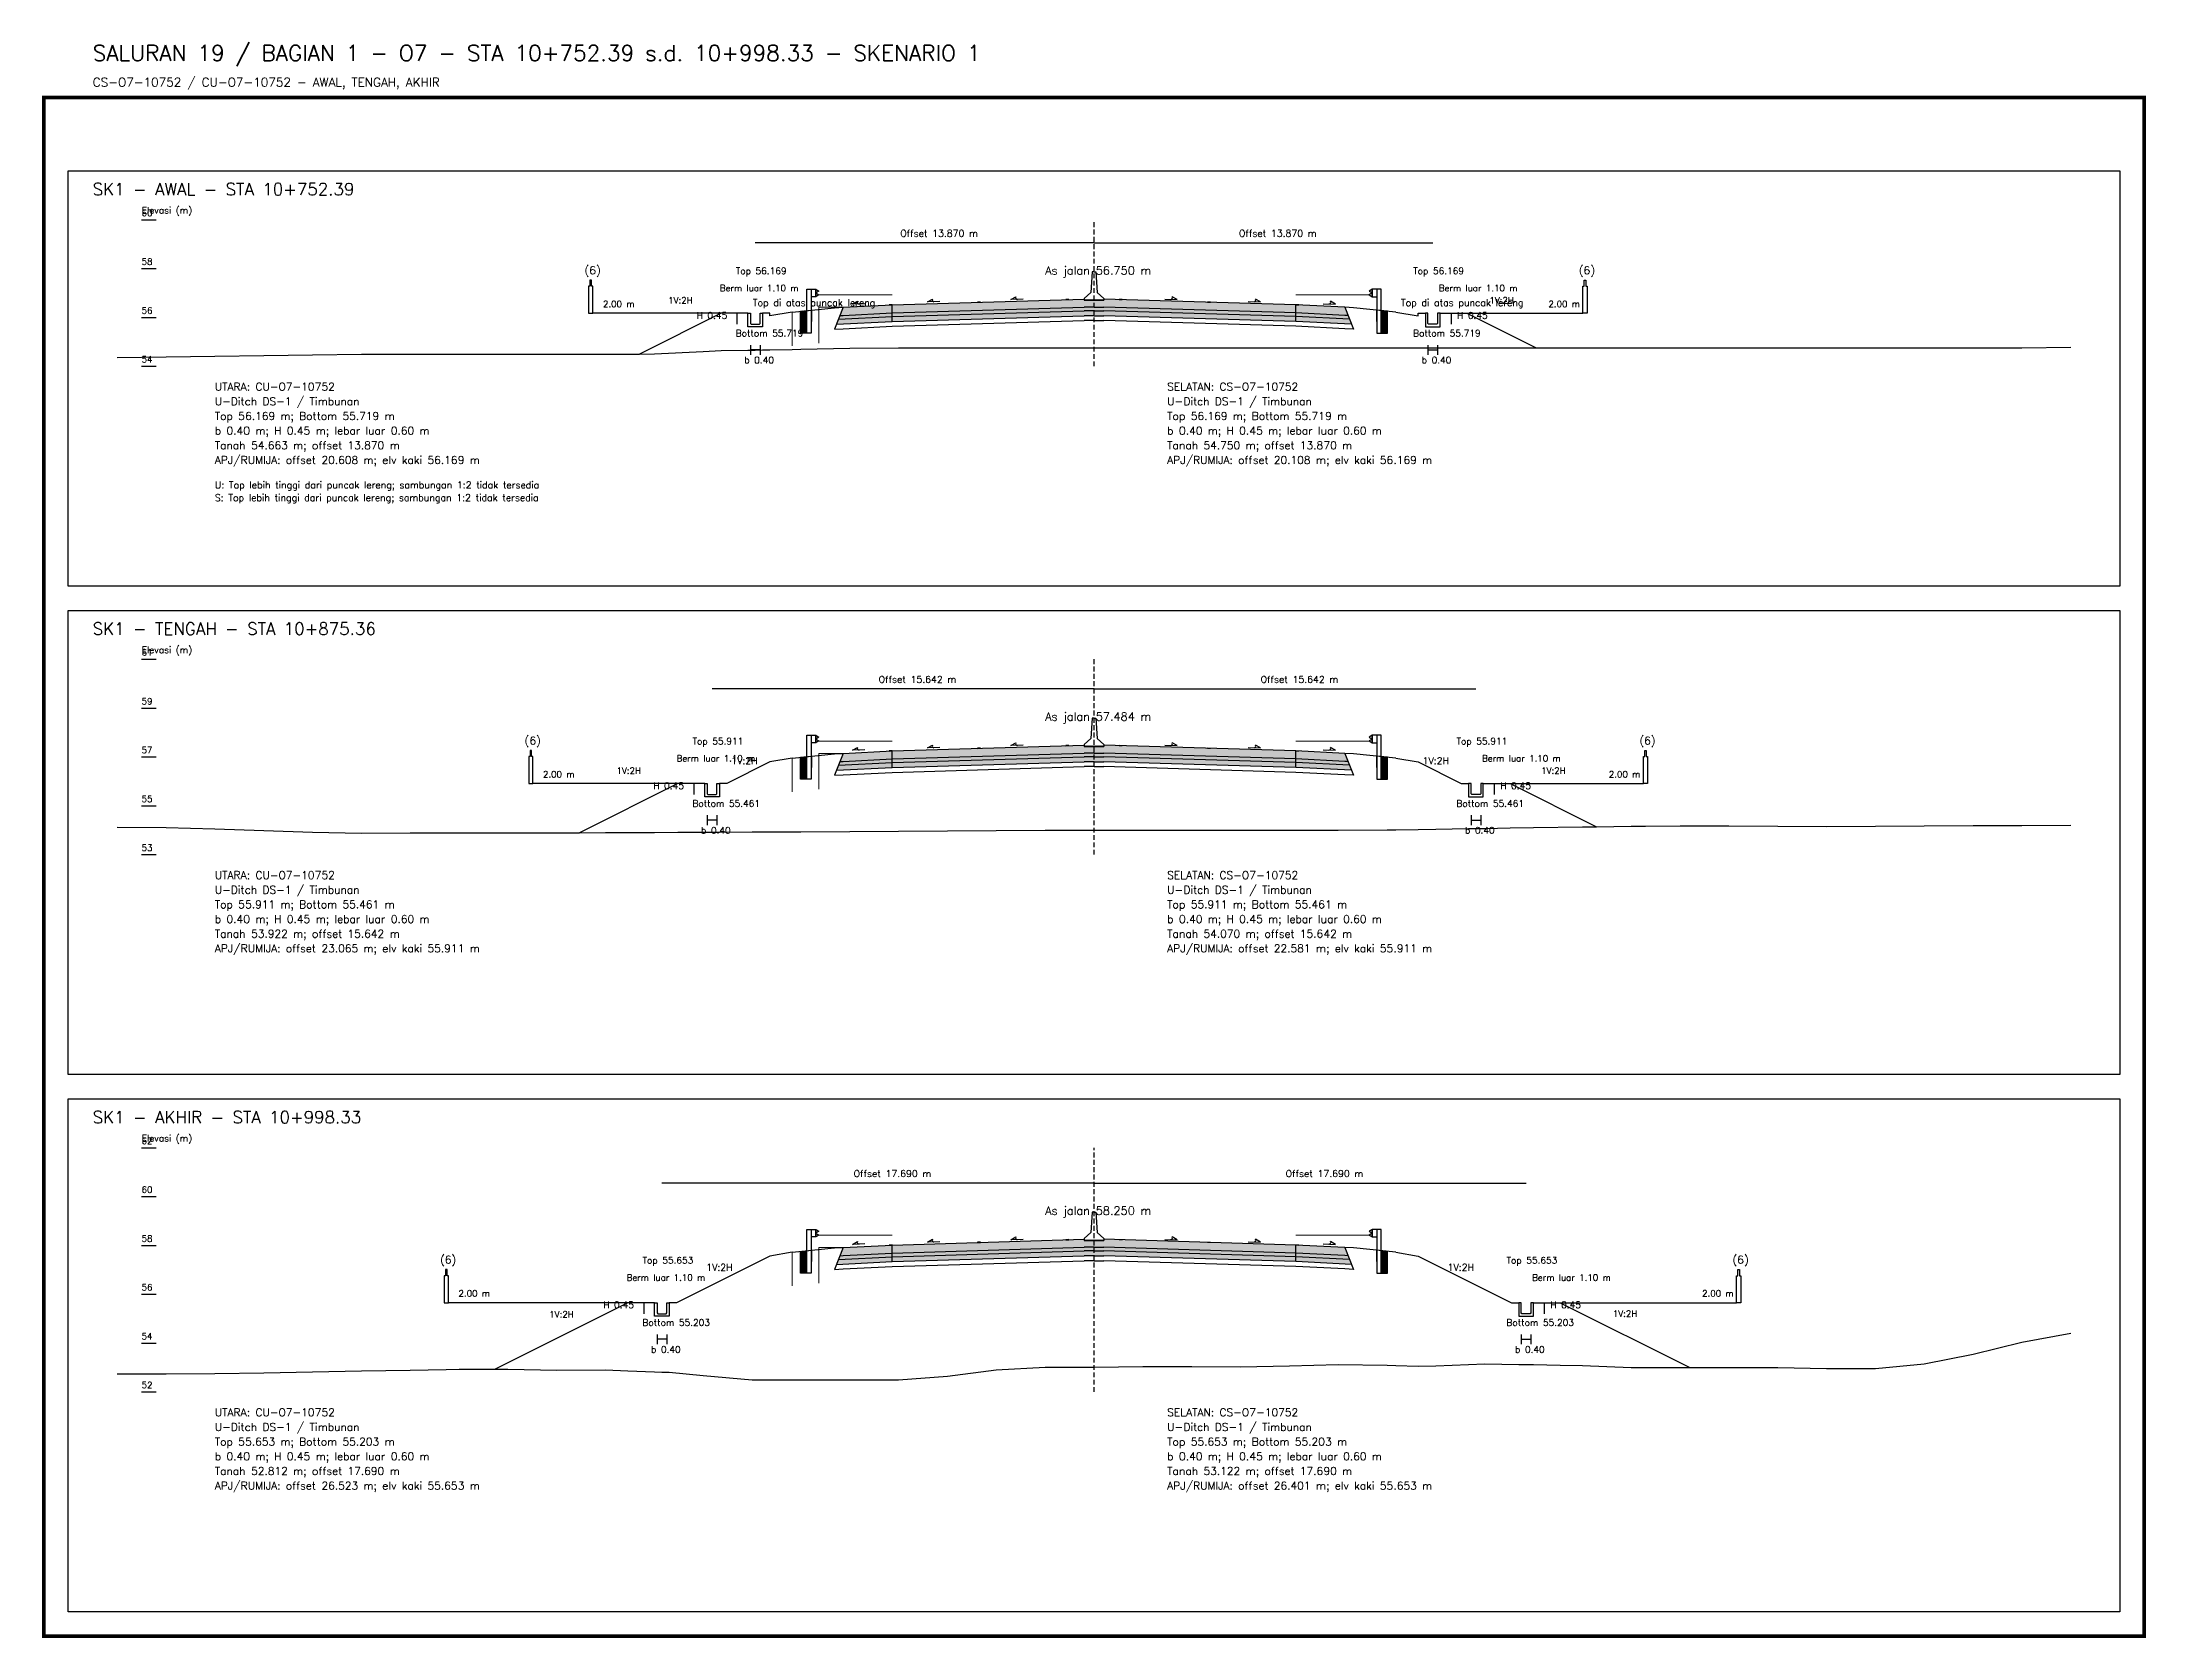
# Model space of a CAD drawing. Header units: metres. Extents: x -24715 to -24517, y 27498 to 30841.
# Drawn here: x -24707.5 to -24621.3, y 29265.5 to 29330.8 of the extents above; entities that cross this region are included whole.
import ezdxf

# ---------------------------------------------------------------- set-up
doc = ezdxf.new("R2010")
doc.units = ezdxf.units.M
doc.linetypes.add('PS_DASH', pattern=[0.3, 0.2, -0.1])
for name, color, linetype, lineweight in [('Dimensi', 230, 'Continuous', 20), ('GRS-ARSIR (HATCH)', 8, 'Continuous', 9), ('Guardrail', 20, 'Continuous', 30), ('HATCH - Beton ramping', 210, 'Continuous', 9), ('HATCH - LFA', 30, 'Continuous', 9), ('HATCH - Pavement', 50, 'Continuous', 9), ('Marka', 20, 'Continuous', 30), ('POT_ALL_GROUP', 2, 'Continuous', 70)]:
    doc.layers.add(name, color=color, linetype=linetype, lineweight=lineweight)
for name, color, linetype in [('POT_ALL_APJ', 2, 'Continuous'), ('POT_ALL_BORDER', 8, 'Continuous'), ('POT_ALL_CHANNEL1', 200, 'Continuous'), ('POT_ALL_DIM', 7, 'Continuous'), ('POT_ALL_GROUND', 1, 'Continuous'), ('POT_ALL_GUIDE', 8, 'Continuous'), ('POT_ALL_NOTE', 30, 'Continuous'), ('POT_ALL_ROAD', 4, 'Continuous')]:
    doc.layers.add(name, color=color, linetype=linetype)
doc.styles.get("Standard").update_dxf_attribs({"font": 'simplex.shx'})

# ---------------------------------------------------------------- blocks, each defined once
blk = doc.blocks.new('JALAN_ASLI_TIPIKAL_2OKT_METER')
at = {"layer": 'Guardrail', "lineweight": 9}
h = blk.add_hatch(dxfattribs=at)
h.set_pattern_fill('JIS_LC_20', color=256, scale=0.002)
h.set_pattern_definition([(45, (-29.65569, -21.99233), (-0.02828427, 0.02828427), []), (45, (-29.65489, -21.99233), (-0.02828427, 0.02828427), [])])
h.paths.add_polyline_path([(-12.025, -1.394), (-11.753, -1.394), (-11.753, -0.471), (-12.018, -0.498)])
h = blk.add_hatch(dxfattribs=at)
h.set_pattern_fill('JIS_LC_20', color=256, scale=0.002)
h.set_pattern_definition([(45, (-29.40569, -21.99233), (-0.02828427, 0.02828427), []), (45, (-29.40489, -21.99233), (-0.02828427, 0.02828427), [])])
h.paths.add_polyline_path([(12.018, -0.498), (11.753, -0.471), (11.753, -1.394), (12.025, -1.394)])
at = {"layer": 'HATCH - Beton ramping'}
h = blk.add_hatch(dxfattribs=at)
h.set_pattern_fill('AR-CONC', color=256, scale=0.0005)
h.set_pattern_definition([(50, (-28.949556, -21.99233), (0.09109233, -0.00796954), [0.009525, -0.104775]), (355, (-28.94956, -21.99233), (-0.0176217, 0.09552842), [0.00762, -0.0838203]), (100.45144, (-28.941965, -21.992995), (0.07347062, 0.08755888), [0.008095, -0.08904512]), (46.1842, (-28.94956, -21.96693), (0.13553952, -0.02102116), [0.0142875, -0.1571625]), (96.63556, (-28.93826, -21.96868), (0.11870207, 0.12371306), [0.0121425, -0.1335678]), (351.18415, (-28.94956, -21.96693), (0.11870207, 0.12371306), [0.01143, -0.12572987]), (21, (-28.936856, -21.97328), (0.0758072, -0.0511326), [0.009525, -0.104775]), (326, (-28.93686, -21.97328), (0.03090101, 0.09209398), [0.00762, -0.08382]), (71.45144, (-28.93054, -21.97754), (0.1067082, 0.04096138), [0.008095, -0.08904497]), (37.5, (-28.949556, -21.99233), (0.001544302, 0.04227752), [0, -0.082804, 0, -0.08509, 0, -0.0841375]), (7.5, (-28.949556, -21.99233), (0.03340983, 0.05009029), [0, -0.048514, 0, -0.080899, 0, -0.0320675]), (327.5, (-28.977877, -21.99233), (0.067795298, -0.002864372), [0, -0.03175, 0, -0.09906, 0, -0.131445]), (317.5, (-28.990577, -21.99233), (0.07406459, 0.01271325), [0, -0.041275, 0, -0.065786, 0, -0.093345])])
h.paths.add_polyline_path([(-8.27, -0.566), (-10.401, -0.666), (-10.461, -0.826), (-8.27, -0.716)])
h.paths.add_polyline_path([(-0.4, -0.48), (0, -0.48), (0, -0.33), (-0.4, -0.33), (-8.27, -0.566), (-8.27, -0.716)])
h = blk.add_hatch(dxfattribs=at)
h.set_pattern_fill('AR-CONC', color=256, scale=0.0005)
h.set_pattern_definition([(50, (-28.699556, -21.99233), (0.09109233, -0.00796954), [0.009525, -0.104775]), (355, (-28.69956, -21.99233), (-0.01762171, 0.09552842), [0.00762, -0.0838203]), (100.45144, (-28.691965, -21.992995), (0.07347062, 0.08755888), [0.008095, -0.08904512]), (46.1842, (-28.69956, -21.96693), (0.13553952, -0.02102116), [0.0142875, -0.1571625]), (96.63556, (-28.68826, -21.96868), (0.11870207, 0.12371306), [0.0121425, -0.1335678]), (351.18415, (-28.69956, -21.96693), (0.11870207, 0.12371306), [0.01143, -0.12572987]), (21, (-28.686856, -21.97328), (0.0758072, -0.0511326), [0.009525, -0.104775]), (326, (-28.68686, -21.97328), (0.03090101, 0.09209398), [0.00762, -0.08382]), (71.45144, (-28.68054, -21.97754), (0.10670821, 0.04096138), [0.008095, -0.08904497]), (37.5, (-28.699556, -21.99233), (0.001544302, 0.04227752), [0, -0.082804, 0, -0.08509, 0, -0.0841375]), (7.5, (-28.699556, -21.99233), (0.03340983, 0.050090287), [0, -0.048514, 0, -0.080899, 0, -0.0320675]), (327.5, (-28.727877, -21.99233), (0.067795298, -0.002864372), [0, -0.03175, 0, -0.09906, 0, -0.131445]), (317.5, (-28.740577, -21.99233), (0.07406459, 0.012713246), [0, -0.041275, 0, -0.065786, 0, -0.093345])])
h.paths.add_polyline_path([(8.27, -0.566), (10.401, -0.666), (10.461, -0.826), (8.27, -0.716)])
h.paths.add_polyline_path([(0.4, -0.48), (0, -0.48), (0, -0.33), (0.4, -0.33), (8.27, -0.566), (8.27, -0.716)])
at = {"layer": 'HATCH - LFA'}
h = blk.add_hatch(dxfattribs=at)
h.set_pattern_fill('GRAVEL', color=256, scale=0.0075)
h.set_pattern_definition([(228.012788, (-28.812396, -21.801831), (-1.524, -1.7145), [0.0256291, -2.5372863]), (184.96974, (-28.829541, -21.820881), (2.2859999991, 0.1905000109), [0.04398035, -4.3540537]), (132.510447, (-28.873356, -21.824691), (1.9050000008, -2.0954999993), [0.0310111, -3.0701042]), (267.27369, (-28.947651, -21.872316), (0.1905000004, 3.81), [0.0400503, -3.9649828]), (292.833654, (-28.949556, -21.912321), (-0.9525, 2.286), [0.0392725, -3.8879856]), (357.27369, (-28.934316, -21.948516), (-3.81, 0.1905000004), [0.0400503, -3.9649828]), (37.69424, (-28.894311, -21.950421), (-2.4764999999, -1.9050000001), [0.0529645, -5.24348365]), (72.255328, (-28.852401, -21.918036), (1.3335000004, 4.1909999999), [0.050004, -4.95039425]), (121.429566, (-28.837161, -21.870411), (-1.5240000002, 2.4764999999), [0.040186, -3.9784159]), (175.23636, (-28.858116, -21.836121), (2.0955, -0.1905), [0.0458785, -2.2480453]), (222.397438, (-28.903836, -21.832311), (-2.2859999999, -2.0955000001), [0.05933084, -5.8737579]), (138.814075, (-28.759056, -21.874221), (-1.3335, 1.143), [0.0202503, -2.0047924]), (171.469234, (-28.774296, -21.860886), (2.4765, -0.3809999996), [0.03852615, -3.8140979]), (225, (-28.8124, -21.85517), (0, -0.1905), [0.0269407, -0.242467]), (203.19859, (-28.82573, -21.832311), (0.9525, 0.381), [0.0145081, -1.4362967]), (291.80141, (-28.839066, -21.838026), (-0.1905, 0.5715), [0.0205174, -1.0053565]), (30.96376, (-28.831446, -21.857076), (0.5715, 0.381), [0.033324, -1.0774724]), (161.56505, (-28.80287, -21.83993), (0.381, -0.1905), [0.0240965, -0.5783174]), (16.38954, (-28.949556, -21.838026), (1.905, 0.5715), [0.0337566, -3.341912]), (70.346176, (-28.917171, -21.828501), (-0.762, -2.0955), [0.0283199, -2.8036662]), (293.19859, (-28.80287, -21.801831), (-0.381, 0.9525), [0.029016, -1.4217888]), (343.61046, (-28.791441, -21.828501), (-1.905, 0.5715), [0.0337566, -3.341912]), (339.443955, (-28.949556, -21.956136), (-0.9525, 0.381), [0.0325526, -1.5950801]), (294.77514, (-28.919076, -21.967566), (-0.952500001, 2.0954999995), [0.0272754, -2.7002695]), (66.80141, (-28.800966, -21.992331), (0.381, 0.9525), [0.029016, -1.4217888]), (17.354025, (-28.789536, -21.965661), (-2.4765, -0.762), [0.0319337, -3.1614282]), (69.443955, (-28.89431, -21.992331), (-0.381, -0.9525), [0.0162763, -1.6113564]), (101.30993, (-28.812396, -21.99233), (-0.1905, 0.762), [0.0097136, -0.9616496]), (165.96376, (-28.8143, -21.982806), (0.5715, -0.1905), [0.0392725, -0.7461791]), (186.009006, (-28.852401, -21.973281), (1.905, 0.1905), [0.036395, -3.6031024]), (303.69007, (-28.831446, -21.87422), (-0.1905, 0.381), [0.0274743, -0.6593832]), (353.157227, (-28.816206, -21.897081), (3.2385, -0.3809999998), [0.0479668, -4.7487007]), (60.945396, (-28.76858, -21.902796), (-0.762, -1.3335), [0.0196131, -1.9417044]), (90, (-28.75906, -21.88565), (-0.1905, 0.1905), [0.01143, -0.17907]), (120.256437, (-28.856211, -21.967566), (0.762, -1.3335), [0.026465, -2.6200456]), (48.012787, (-28.869546, -21.944706), (1.524, 1.7145), [0.0512582, -2.5116572]), (0, (-28.83526, -21.9066), (0.1905, 0.1905), [0.04953, -0.14097]), (325.304846, (-28.785726, -21.906606), (1.9050000007, -1.333499999), [0.0301207, -2.9819488]), (254.0546, (-28.76096, -21.92375), (-0.1905, -0.762), [0.0277372, -1.3591238]), (207.645975, (-28.768581, -21.950421), (-3.6195000001, -1.9049999997), [0.0451609, -4.4709348]), (175.426079, (-28.808586, -21.971376), (-2.4765, 0.1905), [0.0477772, -4.7299385])])
h.paths.add_polyline_path([(-8.27, -0.716), (-10.461, -0.826), (-10.54, -1.03), (-8.27, -0.916)])
h.paths.add_polyline_path([(-0.4, -0.68), (0, -0.68), (0, -0.48), (-0.4, -0.48), (-8.27, -0.716), (-8.27, -0.916)])
h = blk.add_hatch(dxfattribs=at)
h.set_pattern_fill('GRAVEL', color=256, scale=0.0075)
h.set_pattern_definition([(228.012788, (-28.562396, -21.801831), (-1.524, -1.7145), [0.0256291, -2.5372863]), (184.96974, (-28.579541, -21.820881), (2.2859999991, 0.1905000109), [0.04398035, -4.3540537]), (132.510447, (-28.623356, -21.824691), (1.9050000008, -2.0954999993), [0.0310111, -3.0701042]), (267.27369, (-28.697651, -21.872316), (0.1905000004, 3.81), [0.04005034, -3.9649828]), (292.833654, (-28.699556, -21.912321), (-0.9525, 2.286), [0.0392725, -3.8879856]), (357.27369, (-28.684316, -21.948516), (-3.81, 0.1905000004), [0.04005034, -3.9649828]), (37.69424, (-28.644311, -21.950421), (-2.4764999999, -1.9050000001), [0.0529645, -5.24348365]), (72.255328, (-28.602401, -21.918036), (1.3335000004, 4.1909999999), [0.050004, -4.95039425]), (121.429566, (-28.587161, -21.870411), (-1.5240000002, 2.4764999999), [0.040186, -3.9784159]), (175.23636, (-28.608116, -21.836121), (2.0955, -0.1905000003), [0.0458785, -2.2480453]), (222.397438, (-28.653836, -21.832311), (-2.2859999999, -2.0955000001), [0.05933084, -5.87375794]), (138.814075, (-28.509056, -21.874221), (-1.3335, 1.143), [0.02025034, -2.0047924]), (171.469234, (-28.524296, -21.860886), (2.4765, -0.3809999996), [0.03852615, -3.8140979]), (225, (-28.5624, -21.85517), (0, -0.1905), [0.0269407, -0.242467]), (203.19859, (-28.57573, -21.832311), (0.9525, 0.381), [0.0145081, -1.4362967]), (291.80141, (-28.589066, -21.838026), (-0.1905, 0.5715), [0.0205174, -1.0053565]), (30.96376, (-28.581446, -21.857076), (0.5715, 0.381), [0.033324, -1.0774724]), (161.56505, (-28.55287, -21.83993), (0.381, -0.1905), [0.0240965, -0.57831736]), (16.38954, (-28.699556, -21.838026), (1.905, 0.5715), [0.0337566, -3.341912]), (70.346176, (-28.667171, -21.828501), (-0.762, -2.0955), [0.0283199, -2.8036662]), (293.19859, (-28.55287, -21.801831), (-0.381, 0.9525), [0.029016, -1.4217888]), (343.61046, (-28.541441, -21.828501), (-1.905, 0.5714999999), [0.0337566, -3.341912]), (339.443955, (-28.699556, -21.956136), (-0.9525, 0.381), [0.03255264, -1.5950801]), (294.77514, (-28.669076, -21.967566), (-0.952500001, 2.0954999995), [0.0272754, -2.7002695]), (66.80141, (-28.550966, -21.992331), (0.381, 0.9525), [0.029016, -1.4217888]), (17.354025, (-28.539536, -21.965661), (-2.4765, -0.7620000002), [0.0319337, -3.1614282]), (69.443955, (-28.64431, -21.992331), (-0.381, -0.9525), [0.0162763, -1.6113564]), (101.30993, (-28.562396, -21.99233), (-0.1905, 0.762), [0.0097136, -0.9616496]), (165.96376, (-28.5643, -21.982806), (0.5715, -0.1905), [0.0392725, -0.7461791]), (186.009006, (-28.602401, -21.973281), (1.905, 0.1905), [0.036395, -3.6031024]), (303.69007, (-28.581446, -21.87422), (-0.1905, 0.381), [0.0274743, -0.6593832]), (353.157227, (-28.566206, -21.897081), (3.2385, -0.3809999998), [0.04796676, -4.7487007]), (60.945396, (-28.51858, -21.902796), (-0.762, -1.3335), [0.0196131, -1.9417044]), (90, (-28.50906, -21.88565), (-0.1905, 0.1905), [0.01143, -0.17907]), (120.256437, (-28.606211, -21.967566), (0.762, -1.3335), [0.026465, -2.62004556]), (48.012787, (-28.619546, -21.944706), (1.524, 1.7145), [0.0512582, -2.5116572]), (0, (-28.58526, -21.9066), (0.1905, 0.1905), [0.04953, -0.14097]), (325.304846, (-28.535726, -21.906606), (1.9050000007, -1.333499999), [0.0301207, -2.98194875]), (254.054604, (-28.51096, -21.92375), (-0.1905, -0.762), [0.0277372, -1.35912375]), (207.645975, (-28.518581, -21.950421), (-3.6195000001, -1.9049999997), [0.0451609, -4.4709348]), (175.426079, (-28.558586, -21.971376), (-2.4765, 0.1905), [0.0477772, -4.7299385])])
h.paths.add_polyline_path([(8.27, -0.716), (10.461, -0.826), (10.54, -1.03), (8.27, -0.916)])
h.paths.add_polyline_path([(0.4, -0.68), (0, -0.68), (0, -0.48), (0.4, -0.48), (8.27, -0.716), (8.27, -0.916)])
at = {"layer": 'HATCH - Pavement'}
h = blk.add_hatch(dxfattribs=at)
h.set_pattern_fill('AR-CONC', color=256, scale=0.001)
h.set_pattern_definition([(50, (-89.43046, -52.62889), (0.18218467, -0.01593909), [0.01905, -0.20955]), (355, (-89.43046, -52.6289), (-0.03524342, 0.19105685), [0.01524, -0.1676406]), (100.45144, (-89.41528, -52.63022), (0.14694125, 0.17511775), [0.01619, -0.17809024]), (46.1842, (-89.43046, -52.5781), (0.27107904, -0.04204233), [0.028575, -0.314325]), (96.63556, (-89.40787, -52.5816), (0.23740413, 0.2474261), [0.024285, -0.2671356]), (351.18415, (-89.43046, -52.5781), (0.2374041, 0.2474261), [0.02286, -0.2514597]), (21, (-89.40506, -52.59079), (0.1516144, -0.1022652), [0.01905, -0.20955]), (326, (-89.40506, -52.5908), (0.06180203, 0.18418797), [0.01524, -0.16764]), (71.45144, (-89.39243, -52.59931), (0.21341642, 0.08192277), [0.01619, -0.17808994]), (37.5, (-89.43046, -52.62889), (0.003088603, 0.08455504), [0, -0.165608, 0, -0.17018, 0, -0.168275]), (7.5, (-89.43046, -52.62889), (0.06681966, 0.100180575), [0, -0.097028, 0, -0.161798, 0, -0.064135]), (327.5, (-89.4871, -52.62889), (0.135590595, -0.005728744), [0, -0.0635, 0, -0.19812, 0, -0.26289]), (317.5, (-89.5125, -52.62889), (0.14812918, 0.02542649), [0, -0.08255, 0, -0.131572, 0, -0.18669])])
h.paths.add_polyline_path([(-8.27, -0.236), (-10.27, -0.336), (-10.401, -0.673), (-10.27, -0.666), (-8.27, -0.566)])
h.paths.add_polyline_path([(-0.4, -0.33), (0, -0.33), (0, 0), (-0.4, 0), (-8.27, -0.236), (-8.27, -0.566)])
h = blk.add_hatch(dxfattribs=at)
h.set_pattern_fill('AR-CONC', color=256, scale=0.001)
h.set_pattern_definition([(50, (-89.18046, -52.62889), (0.18218467, -0.01593909), [0.01905, -0.20955]), (355, (-89.18046, -52.6289), (-0.03524342, 0.19105685), [0.01524, -0.16764058]), (100.45144, (-89.16528, -52.63022), (0.14694125, 0.17511775), [0.01619, -0.17809024]), (46.1842, (-89.18046, -52.5781), (0.27107904, -0.04204233), [0.028575, -0.314325]), (96.63556, (-89.15787, -52.5816), (0.23740413, 0.2474261), [0.024285, -0.2671356]), (351.18415, (-89.18046, -52.5781), (0.2374041, 0.2474261), [0.02286, -0.2514597]), (21, (-89.15506, -52.59079), (0.1516144, -0.1022652), [0.01905, -0.20955]), (326, (-89.15506, -52.5908), (0.06180203, 0.18418797), [0.01524, -0.16764]), (71.45144, (-89.14243, -52.59931), (0.21341642, 0.08192277), [0.01619, -0.17808994]), (37.5, (-89.18046, -52.62889), (0.003088603, 0.08455504), [0, -0.165608, 0, -0.17018, 0, -0.168275]), (7.5, (-89.18046, -52.62889), (0.06681966, 0.100180575), [0, -0.097028, 0, -0.161798, 0, -0.064135]), (327.5, (-89.2371, -52.62889), (0.135590595, -0.005728744), [0, -0.0635, 0, -0.19812, 0, -0.26289]), (317.5, (-89.2625, -52.62889), (0.14812918, 0.02542649), [0, -0.08255, 0, -0.131572, 0, -0.18669])])
h.paths.add_polyline_path([(8.27, -0.236), (10.27, -0.336), (10.401, -0.673), (10.27, -0.666), (8.27, -0.566)])
h.paths.add_polyline_path([(0.4, -0.33), (0, -0.33), (0, 0), (0.4, 0), (8.27, -0.236), (8.27, -0.566)])
at = {"layer": 'Marka'}
h = blk.add_hatch(color=256, dxfattribs=at)
h.dxf.hatch_style = 1
h.paths.add_polyline_path([(-8.27, -0.23), (-8.39, -0.236), (-8.39, -0.242), (-8.27, -0.236)])
h.paths.add_polyline_path([(-4.65, -0.122), (-4.77, -0.125), (-4.77, -0.131), (-4.65, -0.128)])
h.paths.add_polyline_path([(-1.03, -0.019), (-1.03, -0.013), (-1.15, -0.017), (-1.15, -0.023)])
h = blk.add_hatch(color=256, dxfattribs=at)
h.dxf.hatch_style = 1
h.paths.add_polyline_path([(8.27, -0.23), (8.39, -0.236), (8.39, -0.242), (8.27, -0.236)])
h.paths.add_polyline_path([(4.65, -0.122), (4.77, -0.125), (4.77, -0.131), (4.65, -0.128)])
h.paths.add_polyline_path([(1.03, -0.019), (1.03, -0.013), (1.15, -0.017), (1.15, -0.023)])
for p, q in [((-8.27, -0.236), (-0.4, 0)), ((8.27, -0.236), (0.4, 0)), ((-12.353, -0.533), (-10.622, -0.354)), ((-10.27, -0.336), (-10.62, -1.234)), ((-10.62, -0.354), (-10.27, -0.336)), ((-10.461, -0.826), (-8.27, -0.716)), ((-10.401, -0.673), (-10.27, -0.666)), ((-10.27, -0.336), (-8.27, -0.236)), ((-10.27, -0.666), (-8.27, -0.566)), ((-8.27, -0.916), (-8.27, -0.236)), ((-8.27, -0.566), (-0.4, -0.33)), ((-8.27, -0.716), (-0.4, -0.48)), ((-8.27, -0.916), (-0.4, -0.68)), ((0, -0.05), (-0.4, -0.05)), ((0, -0.33), (-0.4, -0.33)), ((0, -0.48), (-0.4, -0.48)), ((0, -0.68), (-0.4, -0.68)), ((0, -0.05), (0.4, -0.05)), ((0, -0.33), (0.4, -0.33)), ((0, -0.48), (0.4, -0.48)), ((0, -0.68), (0.4, -0.68)), ((8.27, -0.566), (0.4, -0.33)), ((8.27, -0.716), (0.4, -0.48)), ((8.27, -0.916), (0.4, -0.68)), ((8.27, -0.916), (8.27, -0.236)), ((10.27, -0.336), (8.27, -0.236)), ((10.27, -0.666), (8.27, -0.566)), ((10.461, -0.826), (8.27, -0.716)), ((10.27, -0.336), (10.62, -1.234)), ((10.62, -0.354), (10.27, -0.336)), ((10.401, -0.673), (10.27, -0.666)), ((12.353, -0.533), (10.622, -0.354)), ((-10.62, -1.234), (-10.27, -1.216)), ((-10.54, -1.03), (-8.27, -0.916)), ((-10.27, -1.216), (-8.27, -1.116)), ((-8.27, -1.116), (-0.4, -0.88)), ((0, -0.88), (-0.4, -0.88)), ((0, -0.88), (0.4, -0.88)), ((8.27, -1.116), (0.4, -0.88)), ((10.54, -1.03), (8.27, -0.916)), ((10.27, -1.216), (8.27, -1.116)), ((10.62, -1.234), (10.27, -1.216))]:
    blk.add_line(p, q)
for points in [[(0, 1.11), (-0.075, 1.11), (-0.125, 0.27), (-0.4, 0.03), (-0.4, -0.05), (0, -0.05)], [(0, 1.11), (0.075, 1.11), (0.125, 0.27), (0.4, 0.03), (0.4, -0.05), (0, -0.05)], [(-6.818, -0.116), (-6.616, 0)], [(-3.401, -0.02), (-3.199, 0.096)], [(3.401, -0.02), (3.199, 0.096)], [(6.818, -0.116), (6.616, 0)], [(-9.887, -0.208), (-9.686, -0.092)], [(-9.387, -0.193), (-9.887, -0.208)], [(-6.318, -0.101), (-6.818, -0.116)], [(-2.901, -0.005), (-3.401, -0.02)], [(2.901, -0.005), (3.401, -0.02)], [(6.318, -0.101), (6.818, -0.116)], [(9.387, -0.193), (9.887, -0.208)], [(9.887, -0.208), (9.686, -0.092)]]:
    blk.add_lwpolyline(points)
for centre, start, end in [((-6.556, -0.037), 148.28164, 271.71836), ((-3.139, 0.059), 148.28164, 271.71836), ((3.139, 0.059), 268.28164, 31.71836), ((6.556, -0.037), 268.28164, 31.71836), ((-9.625, -0.129), 148.28164, 271.71836), ((9.625, -0.129), 268.28164, 31.71836)]:
    blk.add_arc(centre, 0.0711, start, end)
at = {"layer": 'Dimensi'}
for p, q in [((-8.27, 0.168), (-11.27, 0.168)), ((8.27, 0.168), (11.27, 0.168))]:
    blk.add_line(p, q, dxfattribs=at)
at = {"layer": 'GRS-ARSIR (HATCH)'}
for p, q in [((-12.353, -0.533), (-12.353, -1.909)), ((-11.27, -0.336), (-11.27, -1.803)), ((-10.27, -0.336), (-11.27, -0.336))]:
    blk.add_line(p, q, dxfattribs=at)
at = {"layer": 'Guardrail'}
for points in [[(-11.753, -1.394), (-11.753, 0.406), (-11.575, 0.406), (-11.575, -1.394), (-11.753, -1.394)], [(-11.575, 0.406), (-11.397, 0.406), (-11.397, 0.094), (-11.575, 0.094)], [(-11.397, 0.25), (-11.397, 0.406), (-11.262, 0.328), (-11.397, 0.25)], [(-11.397, 0.094), (-11.397, 0.25), (-11.262, 0.172), (-11.397, 0.094)], [(11.397, 0.25), (11.397, 0.406), (11.262, 0.328), (11.397, 0.25)], [(11.397, 0.094), (11.397, 0.25), (11.262, 0.172), (11.397, 0.094)], [(11.575, 0.406), (11.397, 0.406), (11.397, 0.094), (11.575, 0.094)], [(11.753, -1.394), (11.753, 0.406), (11.575, 0.406), (11.575, -1.394), (11.753, -1.394)], [(-11.575, -1.394), (-12.025, -1.394), (-12.018, -0.498), (-11.568, -0.453), (-11.575, -1.394)], [(11.575, -1.394), (12.025, -1.394), (12.018, -0.498), (11.568, -0.453), (11.575, -1.394)]]:
    blk.add_lwpolyline(points, dxfattribs=at)
at = {"layer": 'Marka'}
for points in [[(-8.39, -0.242), (-8.27, -0.236), (-8.27, -0.23), (-8.39, -0.236), (-8.39, -0.242)], [(8.39, -0.242), (8.27, -0.236), (8.27, -0.23), (8.39, -0.236), (8.39, -0.242)]]:
    blk.add_lwpolyline(points, dxfattribs=at)
for points in [[(-4.65, -0.122), (-4.77, -0.125), (-4.77, -0.131), (-4.65, -0.128)], [(-1.03, -0.013), (-1.15, -0.017), (-1.15, -0.023), (-1.03, -0.019)], [(1.03, -0.013), (1.15, -0.017), (1.15, -0.023), (1.03, -0.019)], [(4.65, -0.122), (4.77, -0.125), (4.77, -0.131), (4.65, -0.128)]]:
    blk.add_lwpolyline(points, close=True, dxfattribs=at)

msp = doc.modelspace()

# ---------------------------------------------------------------- linework, layer by layer
at = {"layer": 'POT_ALL_APJ', "linetype": 'Continuous'}
for points in [[(-24685.07905, 29320.83309), (-24685.07905, 29319.72868), (-24684.90905, 29319.72868), (-24684.90905, 29320.83309), (-24684.96405, 29320.83309), (-24684.96405, 29321.08309), (-24684.99405, 29321.08309), (-24685.02405, 29321.08309), (-24685.02405, 29320.83309), (-24685.07905, 29320.83309)], [(-24644.19246, 29320.83309), (-24644.19246, 29319.72868), (-24644.36246, 29319.72868), (-24644.36246, 29320.83309), (-24644.30746, 29320.83309), (-24644.30746, 29321.08309), (-24644.27746, 29321.08309), (-24644.24746, 29321.08309), (-24644.24746, 29320.83309), (-24644.19246, 29320.83309)], [(-24679.65555, 29319.72868), (-24684.90905, 29319.72868)], [(-24649.11572, 29319.72868), (-24644.36246, 29319.72868)], [(-24687.53517, 29301.57486), (-24687.53517, 29300.47045), (-24687.36517, 29300.47045), (-24687.36517, 29301.57486), (-24687.42017, 29301.57486), (-24687.42017, 29301.82486), (-24687.45017, 29301.82486), (-24687.48017, 29301.82486), (-24687.48017, 29301.57486), (-24687.53517, 29301.57486)], [(-24641.71999, 29301.57486), (-24641.71999, 29300.47045), (-24641.88999, 29300.47045), (-24641.88999, 29301.57486), (-24641.83499, 29301.57486), (-24641.83499, 29301.82486), (-24641.80499, 29301.82486), (-24641.77499, 29301.82486), (-24641.77499, 29301.57486), (-24641.71999, 29301.57486)], [(-24681.42734, 29300.47045), (-24687.36517, 29300.47045)], [(-24647.34393, 29300.47045), (-24641.88999, 29300.47045)], [(-24690.99383, 29280.31663), (-24690.99383, 29279.21222), (-24690.82383, 29279.21222), (-24690.82383, 29280.31663), (-24690.87883, 29280.31663), (-24690.87883, 29280.56663), (-24690.90883, 29280.56663), (-24690.93883, 29280.56663), (-24690.93883, 29280.31663), (-24690.99383, 29280.31663)], [(-24637.9, 29280.31663), (-24637.9, 29279.21222), (-24638.07, 29279.21222), (-24638.07, 29280.31663), (-24638.015, 29280.31663), (-24638.015, 29280.56663), (-24637.985, 29280.56663), (-24637.955, 29280.56663), (-24637.955, 29280.31663), (-24637.9, 29280.31663)], [(-24683.47584, 29279.21222), (-24690.82383, 29279.21222)], [(-24645.29543, 29279.21222), (-24638.07, 29279.21222)]]:
    msp.add_lwpolyline(points, dxfattribs=at)
at = {"layer": 'POT_ALL_BORDER', "linetype": 'Continuous'}
for points in [[(-24706.38564, 29325.55968), (-24622.38564, 29325.55968), (-24622.38564, 29308.55968), (-24706.38564, 29308.55968), (-24706.38564, 29325.55968)], [(-24706.38564, 29307.55968), (-24622.38564, 29307.55968), (-24622.38564, 29288.55968), (-24706.38564, 29288.55968), (-24706.38564, 29307.55968)], [(-24706.38564, 29287.55968), (-24622.38564, 29287.55968), (-24622.38564, 29266.55968), (-24706.38564, 29266.55968), (-24706.38564, 29287.55968)]]:
    msp.add_lwpolyline(points, dxfattribs=at)
at = {"layer": 'POT_ALL_CHANNEL1', "linetype": 'Continuous'}
for points in [[(-24678.05555, 29319.72868), (-24677.95555, 29319.72868), (-24677.95555, 29319.17868), (-24678.55555, 29319.17868), (-24678.55555, 29319.72868), (-24678.45555, 29319.72868), (-24678.45555, 29319.30868), (-24678.42555, 29319.27868), (-24678.08555, 29319.27868), (-24678.05555, 29319.30868), (-24678.05555, 29319.72868)], [(-24650.71572, 29319.72868), (-24650.81572, 29319.72868), (-24650.81572, 29319.17868), (-24650.21572, 29319.17868), (-24650.21572, 29319.72868), (-24650.31572, 29319.72868), (-24650.31572, 29319.30868), (-24650.34572, 29319.27868), (-24650.68572, 29319.27868), (-24650.71572, 29319.30868), (-24650.71572, 29319.72868)], [(-24679.82734, 29300.47045), (-24679.72734, 29300.47045), (-24679.72734, 29299.92045), (-24680.32734, 29299.92045), (-24680.32734, 29300.47045), (-24680.22734, 29300.47045), (-24680.22734, 29300.05045), (-24680.19734, 29300.02045), (-24679.85734, 29300.02045), (-24679.82734, 29300.05045), (-24679.82734, 29300.47045)], [(-24648.94393, 29300.47045), (-24649.04393, 29300.47045), (-24649.04393, 29299.92045), (-24648.44393, 29299.92045), (-24648.44393, 29300.47045), (-24648.54393, 29300.47045), (-24648.54393, 29300.05045), (-24648.57393, 29300.02045), (-24648.91393, 29300.02045), (-24648.94393, 29300.05045), (-24648.94393, 29300.47045)], [(-24681.87584, 29279.21222), (-24681.77584, 29279.21222), (-24681.77584, 29278.66222), (-24682.37584, 29278.66222), (-24682.37584, 29279.21222), (-24682.27584, 29279.21222), (-24682.27584, 29278.79222), (-24682.24584, 29278.76222), (-24681.90584, 29278.76222), (-24681.87584, 29278.79222), (-24681.87584, 29279.21222)], [(-24646.89543, 29279.21222), (-24646.99543, 29279.21222), (-24646.99543, 29278.66222), (-24646.39543, 29278.66222), (-24646.39543, 29279.21222), (-24646.49543, 29279.21222), (-24646.49543, 29278.79222), (-24646.52543, 29278.76222), (-24646.86543, 29278.76222), (-24646.89543, 29278.79222), (-24646.89543, 29279.21222)]]:
    msp.add_lwpolyline(points, dxfattribs=at)
at = {"layer": 'POT_ALL_DIM', "linetype": 'Continuous'}
for points in [[(-24664.38564, 29322.60968), (-24678.25555, 29322.60968)], [(-24664.38564, 29322.60968), (-24650.51572, 29322.60968)], [(-24679.00555, 29319.72868), (-24679.00555, 29319.27868)], [(-24649.76572, 29319.72868), (-24649.76572, 29319.27868)], [(-24678.45555, 29318.42868), (-24678.45555, 29318.02868)], [(-24678.05555, 29318.22868), (-24678.45555, 29318.22868)], [(-24678.05555, 29318.42868), (-24678.05555, 29318.02868)], [(-24650.71572, 29318.42868), (-24650.71572, 29318.02868)], [(-24650.71572, 29318.22868), (-24650.31572, 29318.22868)], [(-24650.31572, 29318.42868), (-24650.31572, 29318.02868)], [(-24664.38564, 29304.34366), (-24680.02734, 29304.34366)], [(-24664.38564, 29304.34366), (-24648.74393, 29304.34366)], [(-24680.77734, 29300.47045), (-24680.77734, 29300.02045)], [(-24647.99393, 29300.47045), (-24647.99393, 29300.02045)], [(-24680.22734, 29299.17045), (-24680.22734, 29298.77045)], [(-24679.82734, 29298.97045), (-24680.22734, 29298.97045)], [(-24679.82734, 29299.17045), (-24679.82734, 29298.77045)], [(-24648.94393, 29299.17045), (-24648.94393, 29298.77045)], [(-24648.94393, 29298.97045), (-24648.54393, 29298.97045)], [(-24648.54393, 29299.17045), (-24648.54393, 29298.77045)], [(-24664.38564, 29284.10968), (-24682.07584, 29284.10968)], [(-24664.38564, 29284.10968), (-24646.69543, 29284.10968)], [(-24682.82584, 29279.21222), (-24682.82584, 29278.76222)], [(-24645.94543, 29279.21222), (-24645.94543, 29278.76222)], [(-24682.27584, 29277.91222), (-24682.27584, 29277.51222)], [(-24681.87584, 29277.71222), (-24682.27584, 29277.71222)], [(-24681.87584, 29277.91222), (-24681.87584, 29277.51222)], [(-24646.89543, 29277.91222), (-24646.89543, 29277.51222)], [(-24646.89543, 29277.71222), (-24646.49543, 29277.71222)], [(-24646.49543, 29277.91222), (-24646.49543, 29277.51222)]]:
    msp.add_lwpolyline(points, dxfattribs=at)
at = {"layer": 'POT_ALL_GROUND', "linetype": 'Continuous'}
for points in [[(-24704.38564, 29317.91915), (-24702.38564, 29317.94741), (-24700.38564, 29317.97568), (-24698.38564, 29318.00395), (-24696.38564, 29318.03222), (-24694.38564, 29318.05773), (-24692.38564, 29318.05808), (-24690.38564, 29318.05833), (-24688.38564, 29318.05804), (-24686.38564, 29318.05808), (-24684.99405, 29318.05851), (-24684.38564, 29318.05879), (-24682.99405, 29318.05945), (-24682.38564, 29318.06531), (-24680.38564, 29318.16832), (-24679.65555, 29318.19968), (-24678.55555, 29318.22036), (-24678.38564, 29318.22159), (-24678.25555, 29318.22253), (-24677.95555, 29318.2247), (-24677.65555, 29318.2271), (-24676.73891, 29318.24893), (-24676.38564, 29318.25735), (-24674.38564, 29318.30498), (-24672.38564, 29318.30968), (-24670.38564, 29318.30968), (-24668.38564, 29318.30968), (-24666.38564, 29318.30968), (-24664.38564, 29318.30968), (-24662.38564, 29318.30968), (-24660.38564, 29318.30968), (-24658.38564, 29318.30968), (-24656.38564, 29318.30966), (-24654.38564, 29318.30964), (-24652.38564, 29318.30964), (-24652.03236, 29318.30963), (-24651.11572, 29318.30963), (-24650.81572, 29318.30962), (-24650.51572, 29318.30962), (-24650.38564, 29318.30962), (-24650.21572, 29318.30962), (-24649.11572, 29318.3096), (-24648.38564, 29318.30959), (-24646.38564, 29318.30958), (-24646.27746, 29318.30958), (-24644.38564, 29318.30957), (-24644.27746, 29318.30957), (-24642.38564, 29318.30956), (-24640.38564, 29318.30958), (-24638.38564, 29318.3096), (-24636.38564, 29318.30961), (-24634.38564, 29318.30963), (-24632.38564, 29318.30964), (-24630.38564, 29318.30966), (-24628.38564, 29318.30968), (-24626.38564, 29318.31741), (-24624.38564, 29318.33358)], [(-24704.38564, 29298.68329), (-24702.38564, 29298.67326), (-24700.38564, 29298.61011), (-24698.38564, 29298.5455), (-24696.38564, 29298.48202), (-24694.38564, 29298.44491), (-24692.38564, 29298.44748), (-24690.38564, 29298.45005), (-24688.38564, 29298.45262), (-24687.45017, 29298.45382), (-24686.38564, 29298.45519), (-24685.45017, 29298.45898), (-24684.38564, 29298.46339), (-24682.38564, 29298.47167), (-24681.42734, 29298.47564), (-24680.38564, 29298.47996), (-24680.32734, 29298.4802), (-24680.02734, 29298.48144), (-24679.72734, 29298.48268), (-24678.38564, 29298.48824), (-24677.65555, 29298.49127), (-24676.73891, 29298.49506), (-24676.38564, 29298.49653), (-24674.38564, 29298.50698), (-24672.38564, 29298.5247), (-24670.38564, 29298.53888), (-24668.38564, 29298.55291), (-24666.38564, 29298.55995), (-24664.38564, 29298.56013), (-24662.38564, 29298.5605), (-24660.38564, 29298.561), (-24658.38564, 29298.56139), (-24656.38564, 29298.56178), (-24654.38564, 29298.56158), (-24652.38564, 29298.57031), (-24652.03236, 29298.57535), (-24651.11572, 29298.58842), (-24650.38564, 29298.60107), (-24649.04393, 29298.6246), (-24648.74393, 29298.62986), (-24648.44393, 29298.63512), (-24648.38564, 29298.63614), (-24647.34393, 29298.65365), (-24646.38564, 29298.66646), (-24644.38564, 29298.69319), (-24643.80499, 29298.70095), (-24642.38564, 29298.71992), (-24641.80499, 29298.72768), (-24640.38564, 29298.73364), (-24638.38564, 29298.74082), (-24636.38564, 29298.72088), (-24634.38564, 29298.71711), (-24632.38564, 29298.72703), (-24630.38564, 29298.73695), (-24628.38564, 29298.74687), (-24626.38564, 29298.75679), (-24624.38564, 29298.76671)], [(-24704.38564, 29276.29263), (-24702.38564, 29276.29719), (-24700.38564, 29276.31415), (-24698.38564, 29276.34164), (-24696.38564, 29276.38119), (-24694.38564, 29276.41903), (-24692.38564, 29276.45438), (-24690.90883, 29276.4816), (-24690.38564, 29276.49436), (-24688.90883, 29276.49576), (-24688.38564, 29276.48698), (-24686.38564, 29276.44757), (-24684.38564, 29276.46292), (-24683.47584, 29276.42575), (-24682.38564, 29276.38144), (-24682.37584, 29276.38114), (-24682.07584, 29276.37185), (-24681.77584, 29276.36256), (-24680.38564, 29276.23752), (-24678.38564, 29276.05831), (-24677.65555, 29276.05544), (-24676.73891, 29276.05185), (-24676.38564, 29276.05065), (-24674.38564, 29276.05089), (-24672.38564, 29276.05748), (-24670.38564, 29276.20189), (-24668.38564, 29276.46358), (-24666.38564, 29276.57109), (-24664.38564, 29276.57356), (-24662.38564, 29276.5958), (-24660.38564, 29276.59546), (-24658.38564, 29276.59171), (-24656.38564, 29276.62574), (-24654.38564, 29276.67918), (-24652.38564, 29276.65827), (-24652.03236, 29276.64389), (-24651.11572, 29276.6066), (-24650.38564, 29276.62271), (-24648.38564, 29276.70249), (-24646.99543, 29276.67865), (-24646.69543, 29276.68131), (-24646.39543, 29276.67519), (-24646.38564, 29276.67499), (-24645.29543, 29276.65274), (-24644.38564, 29276.63417), (-24642.38564, 29276.55959), (-24640.38564, 29276.55748), (-24639.985, 29276.55706), (-24638.38564, 29276.55428), (-24637.985, 29276.55356), (-24636.38564, 29276.55156), (-24634.38564, 29276.52329), (-24632.38564, 29276.51121), (-24630.38564, 29276.71273), (-24628.38564, 29277.10184), (-24626.38564, 29277.59585), (-24624.38564, 29277.96364)]]:
    msp.add_lwpolyline(points, dxfattribs=at)
at = {"layer": 'POT_ALL_GROUP', "linetype": 'Continuous', "lineweight": 70, "const_width": 0.15}
msp.add_lwpolyline([(-24707.38564, 29328.55968), (-24621.38564, 29328.55968), (-24621.38564, 29265.55968), (-24707.38564, 29265.55968), (-24707.38564, 29328.55968)], dxfattribs=at)
at = {"layer": 'POT_ALL_GUIDE', "linetype": 'Continuous'}
for points in [[(-24703.38564, 29323.55968), (-24702.78564, 29323.55968)], [(-24703.38564, 29321.55968), (-24702.78564, 29321.55968)], [(-24703.38564, 29319.55968), (-24702.78564, 29319.55968)], [(-24703.38564, 29317.55968), (-24702.78564, 29317.55968)], [(-24703.38564, 29305.55968), (-24702.78564, 29305.55968)], [(-24703.38564, 29303.55968), (-24702.78564, 29303.55968)], [(-24703.38564, 29301.55968), (-24702.78564, 29301.55968)], [(-24703.38564, 29299.55968), (-24702.78564, 29299.55968)], [(-24703.38564, 29297.55968), (-24702.78564, 29297.55968)], [(-24703.38564, 29285.55968), (-24702.78564, 29285.55968)], [(-24703.38564, 29283.55968), (-24702.78564, 29283.55968)], [(-24703.38564, 29281.55968), (-24702.78564, 29281.55968)], [(-24703.38564, 29279.55968), (-24702.78564, 29279.55968)], [(-24703.38564, 29277.55968), (-24702.78564, 29277.55968)], [(-24703.38564, 29275.55968), (-24702.78564, 29275.55968)]]:
    msp.add_lwpolyline(points, dxfattribs=at)
at = {"layer": 'POT_ALL_GUIDE', "linetype": 'PS_DASH'}
for points in [[(-24664.38564, 29317.55968), (-24664.38564, 29323.55968)], [(-24664.38564, 29297.55968), (-24664.38564, 29305.55968)], [(-24664.38564, 29275.55968), (-24664.38564, 29285.55968)]]:
    msp.add_lwpolyline(points, dxfattribs=at)
at = {"layer": 'POT_ALL_ROAD', "linetype": 'Continuous'}
for points in [[(-24679.65555, 29319.72868), (-24682.99405, 29318.05945)], [(-24678.55555, 29319.72868), (-24679.65555, 29319.72868)], [(-24676.73891, 29319.77628), (-24677.65555, 29319.62236), (-24677.65555, 29319.72868), (-24677.95555, 29319.72868)], [(-24652.03236, 29319.77628), (-24651.11572, 29319.62236), (-24651.11572, 29319.72868), (-24650.81572, 29319.72868)], [(-24650.21572, 29319.72868), (-24649.11572, 29319.72868)], [(-24649.11572, 29319.72868), (-24646.27746, 29318.30958)], [(-24676.73891, 29301.51027), (-24677.65555, 29301.35634), (-24679.42734, 29300.47045), (-24679.72734, 29300.47045)], [(-24652.03236, 29301.51027), (-24651.11572, 29301.35634), (-24649.34393, 29300.47045), (-24649.04393, 29300.47045)], [(-24681.42734, 29300.47045), (-24685.45017, 29298.45898)], [(-24680.32734, 29300.47045), (-24681.42734, 29300.47045)], [(-24648.44393, 29300.47045), (-24647.34393, 29300.47045)], [(-24647.34393, 29300.47045), (-24643.80499, 29298.70095)], [(-24676.73891, 29281.27628), (-24677.65555, 29281.12236), (-24681.47584, 29279.21222), (-24681.77584, 29279.21222)], [(-24652.03236, 29281.27628), (-24651.11572, 29281.12236), (-24647.29543, 29279.21222), (-24646.99543, 29279.21222)], [(-24683.47584, 29279.21222), (-24688.90883, 29276.49576)], [(-24682.37584, 29279.21222), (-24683.47584, 29279.21222)], [(-24646.39543, 29279.21222), (-24645.29543, 29279.21222)], [(-24645.29543, 29279.21222), (-24639.985, 29276.55706)]]:
    msp.add_lwpolyline(points, dxfattribs=at)

# ---------------------------------------------------------------- block references
at = {"layer": 'POT_ALL_ROAD'}
for p in [(-24664.38564, 29320.30968), (-24664.38564, 29302.04366), (-24664.38564, 29281.80968)]:
    msp.add_blockref('JALAN_ASLI_TIPIKAL_2OKT_METER', p, dxfattribs=at)

# ---------------------------------------------------------------- texts
at = {"layer": 'POT_ALL_APJ'}
for s, height, p in [('(6)', 0.32, (-24685.24405, 29321.32868)), ('(6)', 0.32, (-24644.52746, 29321.32868)), ('2.00 m', 0.26, (-24684.49405, 29319.97868)), ('2.00 m', 0.26, (-24645.77746, 29319.97868)), ('(6)', 0.32, (-24687.70017, 29302.07045)), ('(6)', 0.32, (-24642.05499, 29302.07045)), ('2.00 m', 0.26, (-24686.95017, 29300.72045)), ('2.00 m', 0.26, (-24643.30499, 29300.72045)), ('(6)', 0.32, (-24691.15883, 29280.81222)), ('(6)', 0.32, (-24638.235, 29280.81222)), ('2.00 m', 0.26, (-24690.40883, 29279.46222)), ('2.00 m', 0.26, (-24639.485, 29279.46222))]:
    msp.add_text(s, height=height, dxfattribs=at).set_placement(p)
at = {"layer": 'POT_ALL_CHANNEL1'}
for s, height, p in [('Top 56.169', 0.27, (-24679.05555, 29321.32868)), ('Top 56.169', 0.27, (-24651.31572, 29321.32868)), ('Bottom 55.719', 0.27, (-24679.05555, 29318.77868)), ('Bottom 55.719', 0.27, (-24651.31572, 29318.77868)), ('UTARA: CU-O7-10752', 0.32, (-24700.38564, 29316.55968)), ('SELATAN: CS-O7-10752', 0.32, (-24661.38564, 29316.55968)), ('Top 55.911', 0.27, (-24680.82734, 29302.07045)), ('Top 55.911', 0.27, (-24649.54393, 29302.07045)), ('Bottom 55.461', 0.27, (-24680.82734, 29299.52045)), ('Bottom 55.461', 0.27, (-24649.54393, 29299.52045)), ('UTARA: CU-O7-10752', 0.32, (-24700.38564, 29296.55968)), ('SELATAN: CS-O7-10752', 0.32, (-24661.38564, 29296.55968)), ('Top 55.653', 0.27, (-24682.87584, 29280.81222)), ('Top 55.653', 0.27, (-24647.49543, 29280.81222)), ('Bottom 55.203', 0.27, (-24682.87584, 29278.26222)), ('Bottom 55.203', 0.27, (-24647.49543, 29278.26222)), ('UTARA: CU-O7-10752', 0.32, (-24700.38564, 29274.55968)), ('SELATAN: CS-O7-10752', 0.32, (-24661.38564, 29274.55968))]:
    msp.add_text(s, height=height, dxfattribs=at).set_placement(p)
at = {"layer": 'POT_ALL_DIM'}
for s, height, p in [('SK1 - AWAL - STA 10+752.39', 0.5, (-24705.38564, 29324.55968)), ('60', 0.26, (-24703.38564, 29323.70968)), ('Elevasi (m)', 0.27, (-24703.38564, 29323.80968)), ('Offset 13.870 m', 0.28, (-24672.32059, 29322.85968)), ('Offset 13.870 m', 0.28, (-24658.45068, 29322.85968)), ('58', 0.26, (-24703.38564, 29321.70968)), ('As jalan 56.750 m', 0.34, (-24666.38564, 29321.30968)), ('1V:2H', 0.26, (-24681.8248, 29320.12868)), ('Berm luar 1.10 m', 0.26, (-24679.70555, 29320.62868)), ('Berm luar 1.10 m', 0.26, (-24650.26572, 29320.62868)), ('1V:2H', 0.26, (-24648.19659, 29320.12868)), ('56', 0.26, (-24703.38564, 29319.70968)), ('H 0.45', 0.27, (-24680.65555, 29319.50368)), ('H 0.45', 0.27, (-24649.51572, 29319.50368)), ('54', 0.26, (-24703.38564, 29317.70968)), ('b 0.40', 0.27, (-24678.70555, 29317.67868)), ('b 0.40', 0.27, (-24650.96572, 29317.67868)), ('U-Ditch DS-1 / Timbunan', 0.32, (-24700.38564, 29315.95968)), ('U-Ditch DS-1 / Timbunan', 0.32, (-24661.38564, 29315.95968)), ('Top 56.169 m; Bottom 55.719 m', 0.32, (-24700.38564, 29315.35968)), ('Top 56.169 m; Bottom 55.719 m', 0.32, (-24661.38564, 29315.35968)), ('Tanah 54.663 m; offset 13.870 m', 0.32, (-24700.38564, 29314.15968)), ('b 0.40 m; H 0.45 m; lebar luar 0.60 m', 0.32, (-24700.38564, 29314.75968)), ('Tanah 54.750 m; offset 13.870 m', 0.32, (-24661.38564, 29314.15968)), ('b 0.40 m; H 0.45 m; lebar luar 0.60 m', 0.32, (-24661.38564, 29314.75968)), ('APJ/RUMIJA: offset 20.608 m; elv kaki 56.169 m', 0.32, (-24700.38564, 29313.55968)), ('APJ/RUMIJA: offset 20.108 m; elv kaki 56.169 m', 0.32, (-24661.38564, 29313.55968)), ('SK1 - TENGAH - STA 10+875.36', 0.5, (-24705.38564, 29306.55968)), ('61', 0.26, (-24703.38564, 29305.70968)), ('Elevasi (m)', 0.27, (-24703.38564, 29305.80968)), ('Offset 15.642 m', 0.28, (-24673.20649, 29304.59366)), ('Offset 15.642 m', 0.28, (-24657.56478, 29304.59366)), ('59', 0.26, (-24703.38564, 29303.70968)), ('As jalan 57.484 m', 0.34, (-24666.38564, 29303.04366)), ('57', 0.26, (-24703.38564, 29301.70968)), ('Berm luar 1.10 m', 0.26, (-24681.47734, 29301.37045)), ('1V:2H', 0.28, (-24679.24145, 29301.2634)), ('1V:2H', 0.28, (-24650.92982, 29301.2634)), ('Berm luar 1.10 m', 0.26, (-24648.49393, 29301.37045)), ('1V:2H', 0.26, (-24683.93876, 29300.87045)), ('H 0.45', 0.27, (-24682.42734, 29300.24545)), ('H 0.45', 0.27, (-24647.74393, 29300.24545)), ('1V:2H', 0.26, (-24646.07446, 29300.87045)), ('55', 0.26, (-24703.38564, 29299.70968)), ('53', 0.26, (-24703.38564, 29297.70968)), ('b 0.40', 0.27, (-24680.47734, 29298.42045)), ('b 0.40', 0.27, (-24649.19393, 29298.42045)), ('U-Ditch DS-1 / Timbunan', 0.32, (-24700.38564, 29295.95968)), ('U-Ditch DS-1 / Timbunan', 0.32, (-24661.38564, 29295.95968)), ('Top 55.911 m; Bottom 55.461 m', 0.32, (-24700.38564, 29295.35968)), ('Top 55.911 m; Bottom 55.461 m', 0.32, (-24661.38564, 29295.35968)), ('Tanah 53.922 m; offset 15.642 m', 0.32, (-24700.38564, 29294.15968)), ('b 0.40 m; H 0.45 m; lebar luar 0.60 m', 0.32, (-24700.38564, 29294.75968)), ('Tanah 54.070 m; offset 15.642 m', 0.32, (-24661.38564, 29294.15968)), ('b 0.40 m; H 0.45 m; lebar luar 0.60 m', 0.32, (-24661.38564, 29294.75968)), ('APJ/RUMIJA: offset 23.065 m; elv kaki 55.911 m', 0.32, (-24700.38564, 29293.55968)), ('APJ/RUMIJA: offset 22.581 m; elv kaki 55.911 m', 0.32, (-24661.38564, 29293.55968)), ('SK1 - AKHIR - STA 10+998.33', 0.5, (-24705.38564, 29286.55968)), ('62', 0.26, (-24703.38564, 29285.70968)), ('Elevasi (m)', 0.27, (-24703.38564, 29285.80968)), ('Offset 17.690 m', 0.28, (-24674.23074, 29284.35968)), ('Offset 17.690 m', 0.28, (-24656.54053, 29284.35968)), ('60', 0.26, (-24703.38564, 29283.70968)), ('As jalan 58.250 m', 0.34, (-24666.38564, 29282.80968)), ('58', 0.26, (-24703.38564, 29281.70968)), ('1V:2H', 0.28, (-24680.2657, 29280.51729)), ('1V:2H', 0.28, (-24649.90557, 29280.51729)), ('56', 0.26, (-24703.38564, 29279.70968)), ('Berm luar 1.10 m', 0.26, (-24683.52584, 29280.11222)), ('Berm luar 1.10 m', 0.26, (-24646.44543, 29280.11222)), ('H 0.45', 0.27, (-24684.47584, 29278.98722)), ('H 0.45', 0.27, (-24645.69543, 29278.98722)), ('1V:2H', 0.26, (-24686.69233, 29278.60399)), ('1V:2H', 0.26, (-24643.14022, 29278.63464)), ('54', 0.26, (-24703.38564, 29277.70968)), ('b 0.40', 0.27, (-24682.52584, 29277.16222)), ('b 0.40', 0.27, (-24647.14543, 29277.16222)), ('52', 0.26, (-24703.38564, 29275.70968)), ('U-Ditch DS-1 / Timbunan', 0.32, (-24700.38564, 29273.95968)), ('U-Ditch DS-1 / Timbunan', 0.32, (-24661.38564, 29273.95968)), ('Top 55.653 m; Bottom 55.203 m', 0.32, (-24700.38564, 29273.35968)), ('b 0.40 m; H 0.45 m; lebar luar 0.60 m', 0.32, (-24700.38564, 29272.75968)), ('Top 55.653 m; Bottom 55.203 m', 0.32, (-24661.38564, 29273.35968)), ('b 0.40 m; H 0.45 m; lebar luar 0.60 m', 0.32, (-24661.38564, 29272.75968)), ('Tanah 52.812 m; offset 17.690 m', 0.32, (-24700.38564, 29272.15968)), ('Tanah 53.122 m; offset 17.690 m', 0.32, (-24661.38564, 29272.15968)), ('APJ/RUMIJA: offset 26.523 m; elv kaki 55.653 m', 0.32, (-24700.38564, 29271.55968)), ('APJ/RUMIJA: offset 26.401 m; elv kaki 55.653 m', 0.32, (-24661.38564, 29271.55968))]:
    msp.add_text(s, height=height, dxfattribs=at).set_placement(p)
at = {"layer": 'POT_ALL_GROUP', "lineweight": 0}
for s, height, p in [('SALURAN 19 / BAGIAN 1 - O7 - STA 10+752.39 s.d. 10+998.33 - SKENARIO 1', 0.65, (-24705.38564, 29330.05968)), ('CS-O7-10752 / CU-O7-10752 - AWAL, TENGAH, AKHIR', 0.36, (-24705.38564, 29329.00968))]:
    msp.add_text(s, height=height, dxfattribs=at).set_placement(p)
at = {"layer": 'POT_ALL_NOTE'}
for s, p in [('Top di atas puncak lereng', (-24678.35555, 29320.02552)), ('Top di atas puncak lereng', (-24651.81572, 29320.02552)), ('U: Top lebih tinggi dari puncak lereng; sambungan 1:2 tidak tersedia', (-24700.38564, 29312.55968)), ('S: Top lebih tinggi dari puncak lereng; sambungan 1:2 tidak tersedia', (-24700.38564, 29312.03968))]:
    msp.add_text(s, height=0.28, dxfattribs=at).set_placement(p)

doc.saveas('drawing.dxf')
